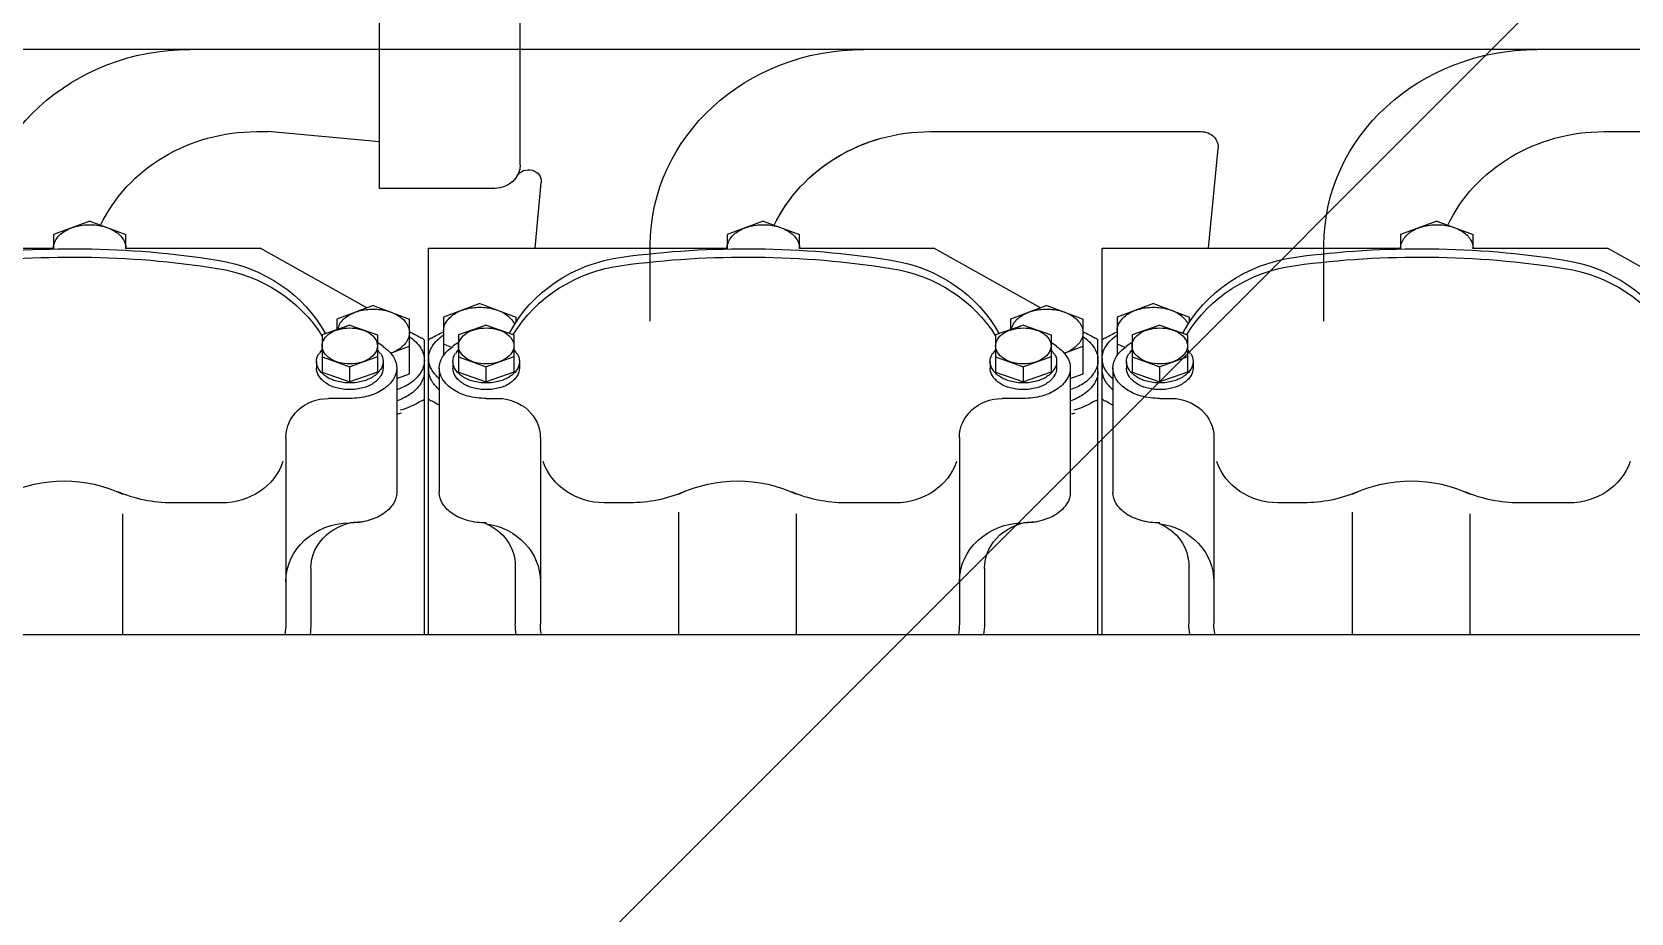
# Model space of a CAD drawing. Header units: millimetres. Extents: x -77 to 207, y -160 to 187.
# Drawn here: x -51.5757 to -51.2106, y 35.1302 to 35.3312 of the extents above; entities that cross this region are included whole.
import ezdxf
from ezdxf.xclip import XClip

# ---------------------------------------------------------------- set-up
doc = ezdxf.new("R2010")
doc.units = ezdxf.units.MM
doc.header["$LTSCALE"] = 0.1
doc.layers.add('C01 Foil blanco', color=30, linetype='Continuous')
doc.layers.add('X REF - ANELO INST bind$0$X REF - ANELO$0$E-GENERAL', color=8, linetype='Continuous')

# ---------------------------------------------------------------- blocks, each defined once
blk = doc.blocks.new('X REF - ANELO INST bind$0$X REF - ANELO$0$AUDIT_I_120515110311-0')
at = {"color": 0}
for points in [[(1.519, 0.42357, -0.010038), (1.519, 0.42374, -0.133256), (1.51959, 0.42592, -0.106756), (1.52149, 0.42799, -0.082828), (1.52413, 0.42927, -0.071352), (1.5275, 0.42975, -0.071352), (1.53087, 0.42927, -0.082828), (1.53351, 0.42799, -0.106756), (1.53541, 0.42592, -0.133256), (1.536, 0.42374, -0.133256)], [(1.677, 0.42357, -0.010038), (1.677, 0.42374, -0.133256), (1.67759, 0.42592, -0.106756), (1.67949, 0.42799, -0.082828), (1.68213, 0.42927, -0.071352), (1.6855, 0.42975, -0.071352), (1.68887, 0.42927, -0.082828), (1.69151, 0.42799, -0.106756), (1.69341, 0.42592, -0.133256), (1.694, 0.42374, -0.133256)], [(1.677, 0.42357, -0.010038), (1.677, 0.42374, -0.133256), (1.67759, 0.42592, -0.106756), (1.67949, 0.42799, -0.082828), (1.68213, 0.42927, -0.071352), (1.6855, 0.42975, -0.071352), (1.68887, 0.42927, -0.082828), (1.69151, 0.42799, -0.106756), (1.69341, 0.42592, -0.133256), (1.694, 0.42374, -0.133256)], [(1.835, 0.42357, -0.010038), (1.835, 0.42374, -0.133256), (1.83559, 0.42592, -0.106756), (1.83749, 0.42799, -0.082828), (1.84013, 0.42927, -0.071352), (1.8435, 0.42975, -0.071352), (1.84687, 0.42927, -0.082828), (1.84951, 0.42799, -0.106756), (1.85141, 0.42592, -0.133256), (1.852, 0.42374, -0.133256)], [(1.536, 0.42374, -0.010038), (1.536, 0.42357, -0.106756)], [(1.694, 0.42374, -0.010038), (1.694, 0.42357, -0.106756)], [(1.694, 0.42374, -0.010038), (1.694, 0.42357, -0.106756)], [(1.852, 0.42374, -0.010038), (1.852, 0.42357, -0.106756)], [(1.58583, 0.40431, -0.033522), (1.58609, 0.40483, -0.106756), (1.58799, 0.4069, -0.082828), (1.59063, 0.40817, -0.071352), (1.594, 0.40866, -0.071352), (1.59737, 0.40817, -0.082828), (1.60001, 0.4069, -0.106756), (1.60191, 0.40483, -0.133256), (1.6025, 0.40265, -0.133256)], [(1.74383, 0.40431, -0.033522), (1.74409, 0.40483, -0.106756), (1.74599, 0.4069, -0.082828), (1.74863, 0.40817, -0.071352), (1.752, 0.40866, -0.071352), (1.75537, 0.40817, -0.082828), (1.75801, 0.4069, -0.106756), (1.75991, 0.40483, -0.133256), (1.7605, 0.40265, -0.133256)], [(1.74383, 0.40431, -0.033522), (1.74409, 0.40483, -0.106756), (1.74599, 0.4069, -0.082828), (1.74863, 0.40817, -0.071352), (1.752, 0.40866, -0.071352), (1.75537, 0.40817, -0.082828), (1.75801, 0.4069, -0.106756), (1.75991, 0.40483, -0.133256), (1.7605, 0.40265, -0.133256)], [(1.6135, 0.38754, -0.067154), (1.61051, 0.3891, -0.106756), (1.60784, 0.39202, -0.133256), (1.607, 0.3951, -0.133256), (1.60784, 0.39818, -0.106756), (1.61051, 0.4011, -0.002483), (1.61062, 0.40117, -0.071352)], [(1.7715, 0.38754, -0.067154), (1.76851, 0.3891, -0.106756), (1.76584, 0.39202, -0.133256), (1.765, 0.3951, -0.133256), (1.76584, 0.39818, -0.106756), (1.76851, 0.4011, -0.002483), (1.76862, 0.40117, -0.071352)], [(1.7715, 0.38754, -0.067154), (1.76851, 0.3891, -0.106756), (1.76584, 0.39202, -0.133256), (1.765, 0.3951, -0.133256), (1.76584, 0.39818, -0.106756), (1.76851, 0.4011, -0.002483), (1.76862, 0.40117, -0.071352)]]:
    blk.add_lwpolyline(points, format="xyb", dxfattribs=at)
blk = doc.blocks.new('X REF - ANELO INST bind$0$X REF - ANELO$0$grupo electrogeno')
at = {"layer": 'X REF - ANELO INST bind$0$X REF - ANELO$0$E-GENERAL'}
for p, q in [((-163.74237, 149.98312), (-163.29952, 149.98312)), ((-163.66324, 149.98312), (-163.66324, 149.9556)), ((-163.59443, 149.98312), (-163.59443, 149.91596)), ((-163.59443, 149.98312), (-163.59443, 149.91596)), ((-163.59345, 149.98312), (-163.59345, 149.89496)), ((-163.5363, 149.98312), (-163.5363, 149.95521)), ((-163.5363, 149.98312), (-163.5363, 149.95521)), ((-163.50946, 149.98312), (-163.50946, 149.9556)), ((-163.50946, 149.98312), (-163.50946, 149.9556)), ((-163.44065, 149.98312), (-163.44065, 149.91596)), ((-163.43967, 149.98312), (-163.43967, 149.89496)), ((-163.38252, 149.98312), (-163.38252, 149.95521)), ((-163.35568, 149.98312), (-163.35568, 149.9556)), ((-163.62606, 149.93817), (-163.62606, 149.98069)), ((-163.62606, 149.93817), (-163.62606, 149.98069)), ((-163.62035, 149.96806), (-163.62035, 149.98069)), ((-163.62035, 149.96806), (-163.62035, 149.98069)), ((-163.57367, 149.96748), (-163.57367, 149.98067)), ((-163.57367, 149.96748), (-163.57367, 149.98067)), ((-163.56795, 149.93817), (-163.56795, 149.98067)), ((-163.56795, 149.93817), (-163.56795, 149.98067)), ((-163.47228, 149.93817), (-163.47228, 149.98069)), ((-163.46657, 149.96806), (-163.46657, 149.98069)), ((-163.41989, 149.96748), (-163.41989, 149.98067)), ((-163.41417, 149.93817), (-163.41417, 149.98067)), ((-163.64066, 149.95307), (-163.65204, 149.95307)), ((-163.54751, 149.95305), (-163.55336, 149.95305)), ((-163.54751, 149.95305), (-163.55336, 149.95305)), ((-163.48688, 149.95307), (-163.49826, 149.95307)), ((-163.48688, 149.95307), (-163.49826, 149.95307)), ((-163.39372, 149.95305), (-163.39958, 149.95305)), ((-163.3331, 149.95307), (-163.34448, 149.95307)), ((-163.60075, 149.9223), (-163.60075, 149.95071)), ((-163.60075, 149.9223), (-163.60075, 149.95071)), ((-163.59102, 149.9223), (-163.59102, 149.95071)), ((-163.59102, 149.9223), (-163.59102, 149.95071)), ((-163.44697, 149.9223), (-163.44697, 149.95071)), ((-163.43724, 149.9223), (-163.43724, 149.95071)), ((-163.61146, 149.92925), (-163.61633, 149.92925)), ((-163.61146, 149.92925), (-163.61633, 149.92925)), ((-163.61146, 149.92925), (-163.61262, 149.92925)), ((-163.61146, 149.92925), (-163.61262, 149.92925)), ((-163.58032, 149.92925), (-163.57769, 149.92925)), ((-163.58032, 149.92925), (-163.57658, 149.92925)), ((-163.58032, 149.92925), (-163.57921, 149.92925)), ((-163.58032, 149.92925), (-163.57921, 149.92925)), ((-163.58032, 149.92925), (-163.57658, 149.92925)), ((-163.58032, 149.92925), (-163.57769, 149.92925)), ((-163.45768, 149.92925), (-163.46255, 149.92925)), ((-163.45768, 149.92925), (-163.45883, 149.92925)), ((-163.42653, 149.92925), (-163.42542, 149.92925)), ((-163.42653, 149.92925), (-163.4228, 149.92925)), ((-163.42653, 149.92925), (-163.42391, 149.92925)), ((-163.61779, 149.92325), (-163.61146, 149.92546)), ((-163.61779, 149.92325), (-163.61146, 149.92546)), ((-163.61779, 149.91473), (-163.61779, 149.92325)), ((-163.61779, 149.91473), (-163.61779, 149.92325)), ((-163.61779, 149.92053), (-163.61779, 149.92306)), ((-163.61779, 149.92053), (-163.61779, 149.92306)), ((-163.61146, 149.92546), (-163.61146, 149.92199)), ((-163.60513, 149.92325), (-163.61146, 149.92546)), ((-163.60513, 149.92325), (-163.61146, 149.92546)), ((-163.61146, 149.92546), (-163.61146, 149.92199)), ((-163.60513, 149.91473), (-163.60513, 149.92325)), ((-163.60513, 149.91473), (-163.60513, 149.92325)), ((-163.60075, 149.92472), (-163.59783, 149.92363)), ((-163.60075, 149.92472), (-163.59783, 149.92363)), ((-163.59783, 149.92363), (-163.59783, 149.91112)), ((-163.59783, 149.92363), (-163.59783, 149.91112)), ((-163.59443, 149.92306), (-163.59443, 149.92053)), ((-163.59443, 149.92306), (-163.59443, 149.92053)), ((-163.59345, 149.92011), (-163.59345, 149.92263)), ((-163.59345, 149.92011), (-163.59345, 149.92263)), ((-163.58664, 149.92325), (-163.58032, 149.92546)), ((-163.58664, 149.92325), (-163.58032, 149.92546)), ((-163.58664, 149.91473), (-163.58664, 149.92325)), ((-163.58664, 149.91473), (-163.58664, 149.92325)), ((-163.58032, 149.92546), (-163.58032, 149.92199)), ((-163.57399, 149.92325), (-163.58032, 149.92546)), ((-163.57399, 149.92325), (-163.58032, 149.92546)), ((-163.58032, 149.92546), (-163.58032, 149.92199)), ((-163.57399, 149.91473), (-163.57399, 149.92325)), ((-163.57399, 149.91473), (-163.57399, 149.92325)), ((-163.5735, 149.92321), (-163.5735, 149.92293)), ((-163.5735, 149.92321), (-163.5735, 149.92293)), ((-163.46401, 149.92325), (-163.45768, 149.92546)), ((-163.46401, 149.91473), (-163.46401, 149.92325)), ((-163.46401, 149.92053), (-163.46401, 149.92306)), ((-163.45768, 149.92546), (-163.45768, 149.92199)), ((-163.45135, 149.92325), (-163.45768, 149.92546)), ((-163.45135, 149.91473), (-163.45135, 149.92325)), ((-163.44697, 149.92472), (-163.44405, 149.92363)), ((-163.44405, 149.92363), (-163.44405, 149.91112)), ((-163.44065, 149.92306), (-163.44065, 149.92053)), ((-163.43967, 149.92011), (-163.43967, 149.92263)), ((-163.43286, 149.92325), (-163.42653, 149.92546)), ((-163.43286, 149.91473), (-163.43286, 149.92325)), ((-163.42021, 149.92325), (-163.42653, 149.92546)), ((-163.42653, 149.92546), (-163.42653, 149.92199)), ((-163.42021, 149.91473), (-163.42021, 149.92325)), ((-163.41972, 149.92321), (-163.41972, 149.92293)), ((-163.61905, 149.92078), (-163.61905, 149.9223)), ((-163.61905, 149.92078), (-163.61905, 149.9223)), ((-163.61779, 149.91978), (-163.61146, 149.92199)), ((-163.61779, 149.91978), (-163.61146, 149.92199)), ((-163.60513, 149.91978), (-163.61146, 149.92199)), ((-163.60513, 149.91978), (-163.61146, 149.92199)), ((-163.60387, 149.92078), (-163.60387, 149.9223)), ((-163.60387, 149.92078), (-163.60387, 149.9223)), ((-163.60213, 149.91893), (-163.59783, 149.91732)), ((-163.60213, 149.91893), (-163.59783, 149.91732)), ((-163.59005, 149.9107), (-163.59005, 149.91944)), ((-163.59005, 149.9107), (-163.59005, 149.91944)), ((-163.58791, 149.92078), (-163.58791, 149.9223)), ((-163.58791, 149.92078), (-163.58791, 149.9223)), ((-163.58664, 149.91978), (-163.58032, 149.92199)), ((-163.58664, 149.91978), (-163.58032, 149.92199)), ((-163.57399, 149.91978), (-163.58032, 149.92199)), ((-163.57399, 149.91978), (-163.58032, 149.92199)), ((-163.57272, 149.92078), (-163.57272, 149.9223)), ((-163.57272, 149.92078), (-163.57272, 149.9223)), ((-163.46527, 149.92078), (-163.46527, 149.9223)), ((-163.46401, 149.91978), (-163.45768, 149.92199)), ((-163.45135, 149.91978), (-163.45768, 149.92199)), ((-163.45009, 149.92078), (-163.45009, 149.9223)), ((-163.44835, 149.91893), (-163.44405, 149.91732)), ((-163.43627, 149.9107), (-163.43627, 149.91944)), ((-163.43413, 149.92078), (-163.43413, 149.9223)), ((-163.43286, 149.91978), (-163.42653, 149.92199)), ((-163.42021, 149.91978), (-163.42653, 149.92199)), ((-163.41894, 149.92078), (-163.41894, 149.9223)), ((-163.58818, 149.91759), (-163.59005, 149.91689)), ((-163.58818, 149.91759), (-163.59005, 149.91689)), ((-163.4344, 149.91759), (-163.43627, 149.91689)), ((-163.61146, 149.91252), (-163.61779, 149.91473)), ((-163.61146, 149.91252), (-163.61779, 149.91473)), ((-163.61438, 149.91112), (-163.61438, 149.91354)), ((-163.61438, 149.91112), (-163.61438, 149.91354)), ((-163.61146, 149.91252), (-163.60513, 149.91473)), ((-163.61146, 149.91252), (-163.60513, 149.91473)), ((-163.58032, 149.91252), (-163.58664, 149.91473)), ((-163.58032, 149.91252), (-163.58664, 149.91473)), ((-163.58032, 149.91252), (-163.57399, 149.91473)), ((-163.58032, 149.91252), (-163.57399, 149.91473)), ((-163.5735, 149.9118), (-163.5735, 149.9107)), ((-163.5735, 149.9118), (-163.5735, 149.9107)), ((-163.54284, 149.91158), (-163.54284, 149.89425)), ((-163.54284, 149.91158), (-163.54284, 149.89425)), ((-163.45768, 149.91252), (-163.46401, 149.91473)), ((-163.4606, 149.91112), (-163.4606, 149.91354)), ((-163.45768, 149.91252), (-163.45135, 149.91473)), ((-163.42653, 149.91252), (-163.43286, 149.91473)), ((-163.42653, 149.91252), (-163.42021, 149.91473)), ((-163.41972, 149.9118), (-163.41972, 149.9107)), ((-163.38906, 149.91158), (-163.38906, 149.89425)), ((-163.60753, 149.90855), (-163.6319, 149.89496)), ((-163.60753, 149.90855), (-163.6319, 149.89496)), ((-163.60611, 149.90802), (-163.61438, 149.91112)), ((-163.60611, 149.90802), (-163.61438, 149.91112)), ((-163.60611, 149.90802), (-163.59783, 149.91112)), ((-163.60611, 149.90802), (-163.59783, 149.91112)), ((-163.58178, 149.9076), (-163.59005, 149.9107)), ((-163.58178, 149.9076), (-163.59005, 149.9107)), ((-163.58178, 149.9076), (-163.5735, 149.9107)), ((-163.58178, 149.9076), (-163.5735, 149.9107)), ((-163.45375, 149.90855), (-163.47812, 149.89496)), ((-163.45233, 149.90802), (-163.4606, 149.91112)), ((-163.45233, 149.90802), (-163.44405, 149.91112)), ((-163.42799, 149.9076), (-163.43627, 149.9107)), ((-163.42799, 149.9076), (-163.41972, 149.9107)), ((-163.29997, 149.90855), (-163.32434, 149.89496)), ((-163.73556, 149.89496), (-163.67911, 149.89496)), ((-163.67911, 149.89186), (-163.67911, 149.89512)), ((-163.66256, 149.89512), (-163.66256, 149.89186)), ((-163.66256, 149.89496), (-163.6319, 149.89496)), ((-163.59345, 149.89496), (-163.52532, 149.89496)), ((-163.59345, 149.89496), (-163.52532, 149.89496)), ((-163.56916, 149.89496), (-163.56773, 149.87996)), ((-163.56916, 149.89496), (-163.56773, 149.87996)), ((-163.52532, 149.89186), (-163.52532, 149.89512)), ((-163.52532, 149.89186), (-163.52532, 149.89512)), ((-163.50878, 149.89512), (-163.50878, 149.89186)), ((-163.50878, 149.89512), (-163.50878, 149.89186)), ((-163.50878, 149.89496), (-163.47812, 149.89496)), ((-163.50878, 149.89496), (-163.47812, 149.89496)), ((-163.43967, 149.89496), (-163.37154, 149.89496)), ((-163.41538, 149.89496), (-163.41321, 149.87224)), ((-163.37154, 149.89186), (-163.37154, 149.89512)), ((-163.355, 149.89512), (-163.355, 149.89186)), ((-163.355, 149.89496), (-163.32434, 149.89496)), ((-163.67083, 149.88876), (-163.67911, 149.89186)), ((-163.67083, 149.88876), (-163.66256, 149.89186)), ((-163.51705, 149.88876), (-163.52532, 149.89186)), ((-163.51705, 149.88876), (-163.52532, 149.89186)), ((-163.51705, 149.88876), (-163.50878, 149.89186)), ((-163.51705, 149.88876), (-163.50878, 149.89186)), ((-163.36327, 149.88876), (-163.37154, 149.89186)), ((-163.36327, 149.88876), (-163.355, 149.89186)), ((-163.60465, 149.8813), (-163.60465, 149.81702)), ((-163.57837, 149.8813), (-163.60465, 149.8813)), ((-163.57253, 149.87594), (-163.57253, 149.82237)), ((-163.6327, 149.86836), (-163.6302, 149.86836)), ((-163.60465, 149.8707), (-163.6302, 149.86836)), ((-163.47891, 149.86836), (-163.41709, 149.86836)), ((-163.32513, 149.86836), (-163.18224, 149.86836)), ((-163.32513, 149.86836), (-163.26497, 149.86836)), ((-163.08977, 149.84961), (-163.79687, 149.84961)), ((-163.0742, 149.84961), (-163.79687, 149.84961))]:
    blk.add_line(p, q, dxfattribs=at)
for centre, major_axis, ratio, start_param, end_param in [((-163.64066, 149.98069), (0.0146, 0), 0.91735, 0, 0.182521), ((-163.64066, 149.98069), (0.0146, 0), 0.91735, 0, 0.182521), ((-163.64066, 149.98069), (-0.02031, 0), 0.91735, 3.141593, 3.272422), ((-163.64066, 149.98069), (-0.02031, 0), 0.91735, 3.141593, 3.272422), ((-163.55335, 149.98067), (0.02031, 0), 0.91735, 3.009733, 3.141593), ((-163.55335, 149.98067), (0.02031, 0), 0.91735, 3.009733, 3.141593), ((-163.55335, 149.98067), (0.0146, 0), 0.91735, 2.957627, 3.141593), ((-163.55335, 149.98067), (0.0146, 0), 0.91735, 2.957627, 3.141593), ((-163.48688, 149.98069), (0.0146, 0), 0.91735, 0, 0.182521), ((-163.48688, 149.98069), (-0.02031, 0), 0.91735, 3.141593, 3.272422), ((-163.39957, 149.98067), (0.02031, 0), 0.91735, 3.009733, 3.141593), ((-163.39957, 149.98067), (0.0146, 0), 0.91735, 2.957627, 3.141593), ((-163.61146, 149.97105), (0.0146, 0), 0.91735, 3.141593, 4.712389), ((-163.61146, 149.97105), (0.0146, 0), 0.91735, 3.141593, 4.712389), ((-163.58255, 149.97105), (-0.0146, 0), 0.91735, 1.724737, 3.141593), ((-163.58255, 149.97105), (-0.0146, 0), 0.91735, 1.724737, 3.141593), ((-163.45768, 149.97105), (0.0146, 0), 0.91735, 3.141593, 4.712389), ((-163.42877, 149.97105), (-0.0146, 0), 0.91735, 1.724737, 3.141593), ((-163.60867, 149.96806), (-0.01168, 0), 0.91735, 0, 1.601705), ((-163.60867, 149.96806), (-0.01168, 0), 0.91735, 0, 1.601705), ((-163.58535, 149.96748), (0.01168, 0), 0.91735, -1.162116, 0), ((-163.58535, 149.96748), (0.01168, 0), 0.91735, -1.162116, 0), ((-163.45489, 149.96806), (0.01168, 0), 0.91735, 3.141593, 4.743298), ((-163.43157, 149.96748), (0.01168, 0), 0.91735, -1.162116, 0), ((-163.61146, 149.94381), (0.01509, 0), 0.91735, 1.285872, 1.570796), ((-163.61146, 149.94381), (0.01509, 0), 0.91735, 1.285872, 1.570796), ((-163.61038, 149.9472), (-0.01124, 0), 0.91735, 4.096909, 4.427465), ((-163.61038, 149.9472), (-0.01124, 0), 0.91735, 4.096909, 4.427465), ((-163.60872, 149.94935), (-0.00837, 0), 0.91735, 3.671495, 4.096909), ((-163.60872, 149.94935), (-0.00837, 0), 0.91735, 3.671495, 4.096909), ((-163.58305, 149.94935), (0.00837, 0), 0.91735, 2.186276, 2.61169), ((-163.58305, 149.94935), (0.00837, 0), 0.91735, 2.186276, 2.61169), ((-163.5814, 149.9472), (0.01124, 0), 0.91735, 1.85572, 2.186276), ((-163.5814, 149.9472), (0.01124, 0), 0.91735, 1.85572, 2.186276), ((-163.58032, 149.94381), (-0.01509, 0), 0.91735, -1.570796, -1.285872), ((-163.58032, 149.94381), (-0.01509, 0), 0.91735, -1.570796, -1.285872), ((-163.45768, 149.94381), (0.01509, 0), 0.91735, 1.285872, 1.570796), ((-163.4566, 149.9472), (-0.01124, 0), 0.91735, 4.096909, 4.427465), ((-163.45494, 149.94935), (-0.00837, 0), 0.91735, 3.671495, 4.096909), ((-163.42927, 149.94935), (0.00837, 0), 0.91735, 2.186276, 2.61169), ((-163.42762, 149.9472), (0.01124, 0), 0.91735, 1.85572, 2.186276), ((-163.42653, 149.94381), (-0.01509, 0), 0.91735, -1.570796, -1.285872), ((-163.65203, 149.92628), (0.0292, 0), 0.91735, 1.571108, 2.006353), ((-163.64066, 149.93968), (-0.0146, 0), 0.91735, 3.44311, 4.712701), ((-163.64066, 149.93968), (-0.0146, 0), 0.91735, 3.44311, 4.712701), ((-163.60619, 149.95071), (0.00544, 0), 0.91735, 0, 0.529903), ((-163.60619, 149.95071), (0.00544, 0), 0.91735, 0, 0.529903), ((-163.58558, 149.95071), (-0.00544, 0), 0.91735, -0.529903, 0), ((-163.58558, 149.95071), (-0.00544, 0), 0.91735, -0.529903, 0), ((-163.55335, 149.93966), (0.0146, 0), 0.91735, 1.571108, 2.839182), ((-163.55335, 149.93966), (0.0146, 0), 0.91735, 1.571108, 2.839182), ((-163.5475, 149.92627), (-0.0292, 0), 0.91735, 4.277457, 4.712701), ((-163.5475, 149.92627), (-0.0292, 0), 0.91735, 4.277457, 4.712701), ((-163.49825, 149.92628), (0.0292, 0), 0.91735, 1.571108, 2.006353), ((-163.49825, 149.92628), (0.0292, 0), 0.91735, 1.571108, 2.006353), ((-163.48688, 149.93968), (-0.0146, 0), 0.91735, 3.44311, 4.712701), ((-163.45241, 149.95071), (0.00544, 0), 0.91735, 0, 0.529903), ((-163.4318, 149.95071), (-0.00544, 0), 0.91735, -0.529903, 0), ((-163.39957, 149.93966), (0.0146, 0), 0.91735, 1.571108, 2.839182), ((-163.39372, 149.92627), (-0.0292, 0), 0.91735, 4.277457, 4.712701), ((-163.34447, 149.92628), (0.0292, 0), 0.91735, 1.571108, 2.006353), ((-163.3331, 149.93968), (-0.0146, 0), 0.91735, 3.44311, 4.712701), ((-163.67667, 149.97485), (-0.0292, 0), 0.91735, 1.093551, 2.048665), ((-163.52289, 149.97485), (0.0292, 0), 0.91735, 4.235144, 5.190258), ((-163.52289, 149.97485), (0.0292, 0), 0.91735, 4.235144, 5.190258), ((-163.36911, 149.97485), (-0.0292, 0), 0.91735, 1.093551, 2.048665), ((-163.61633, 149.93817), (0.00973, 0), 0.91735, 3.141593, 4.712389), ((-163.61633, 149.93817), (0.00973, 0), 0.91735, 3.141593, 4.712389), ((-163.57769, 149.93817), (-0.00973, 0), 0.91735, 1.570796, 3.141593), ((-163.57769, 149.93817), (-0.00973, 0), 0.91735, 1.570796, 3.141593), ((-163.46255, 149.93817), (0.00973, 0), 0.91735, 3.141593, 4.712389), ((-163.42391, 149.93817), (-0.00973, 0), 0.91735, 1.570796, 3.141593), ((-163.60611, 149.9126), (0.01484, 0.01484), 1, 0.476347, 0.517816), ((-163.60611, 149.9126), (0.01484, 0.01484), 1, 0.476347, 0.517816), ((-163.60453, 149.91753), (-0.01634, 0), 0.91735, 4.096909, 4.427465), ((-163.60453, 149.91753), (-0.01634, 0), 0.91735, 4.096909, 4.427465), ((-163.60213, 149.92066), (0.00823, 0.00823), 1, 0.058417, 0.128708), ((-163.60213, 149.92066), (0.00823, 0.00823), 1, 0.058417, 0.128708), ((-163.58576, 149.92066), (-0.00823, 0.00823), 1, -0.128708, -0.058417), ((-163.58576, 149.92066), (-0.00823, 0.00823), 1, -0.128708, -0.058417), ((-163.58335, 149.91753), (-0.01634, 0), 0.91735, -1.082244, -0.955317), ((-163.58335, 149.91753), (-0.01634, 0), 0.91735, -1.082244, -0.955317), ((-163.45233, 149.9126), (0.01484, 0.01484), 1, 0.476347, 0.517816), ((-163.45075, 149.91753), (0.01634, 0), 0.91735, 0.955317, 1.285872), ((-163.44834, 149.92066), (0.00823, 0.00823), 1, 0.058417, 0.128708), ((-163.43198, 149.92066), (0.00823, 0.00823), 1, 1.442088, 1.512379), ((-163.42957, 149.91753), (0.01634, 0), 0.91735, 2.059348, 2.186276), ((-163.61223, 149.91982), (0.00797, 0), 0.91735, 1.85572, 2.186276), ((-163.61223, 149.91982), (0.00797, 0), 0.91735, 1.85572, 2.186276), ((-163.61146, 149.91741), (-0.0107, 0), 0.91735, -1.570796, -1.285872), ((-163.61146, 149.91741), (-0.0107, 0), 0.91735, -1.570796, -1.285872), ((-163.61146, 149.9154), (-0.01509, 0), 0.91735, 4.427465, 4.712389), ((-163.61146, 149.9154), (-0.01509, 0), 0.91735, 4.427465, 4.712389), ((-163.61146, 149.91741), (0.0107, 0), 0.91735, 1.285872, 1.570796), ((-163.61146, 149.91741), (0.0107, 0), 0.91735, 1.285872, 1.570796), ((-163.61069, 149.91982), (0.00797, 0), 0.91735, 0.955317, 1.285872), ((-163.61069, 149.91982), (0.00797, 0), 0.91735, 0.955317, 1.285872), ((-163.61038, 149.9188), (-0.01124, 0), 0.91735, 4.096909, 4.427465), ((-163.61038, 149.9188), (-0.01124, 0), 0.91735, 4.096909, 4.427465), ((-163.60872, 149.92094), (-0.00837, 0), 0.91735, 3.671495, 4.096909), ((-163.60872, 149.92094), (-0.00837, 0), 0.91735, 3.671495, 4.096909), ((-163.60493, 149.91923), (0.01226, 0), 0.91735, 0.955317, 1.223531), ((-163.60493, 149.91923), (0.01226, 0), 0.91735, 0.955317, 1.223531), ((-163.60493, 149.91923), (0.01226, 0), 0.91735, 0.955317, 1.223531), ((-163.60493, 149.91923), (0.01226, 0), 0.91735, 0.955317, 1.223531), ((-163.60493, 149.91923), (0.01226, 0), 0.91735, 0.955317, 1.223531), ((-163.60493, 149.91923), (0.01226, 0), 0.91735, 0.955317, 1.223531), ((-163.60312, 149.92157), (0.00913, 0), 0.91735, 0.529903, 0.955317), ((-163.60312, 149.92157), (0.00913, 0), 0.91735, 0.529903, 0.955317), ((-163.60312, 149.92157), (0.00913, 0), 0.91735, 0.529903, 0.955317), ((-163.60312, 149.92157), (0.00913, 0), 0.91735, 0.529903, 0.955317), ((-163.60312, 149.92157), (0.00913, 0), 0.91735, 0.529903, 0.955317), ((-163.60312, 149.92157), (0.00913, 0), 0.91735, 0.529903, 0.955317), ((-163.58476, 149.92115), (-0.00913, 0), 0.91735, -0.815492, -0.529903), ((-163.58476, 149.92115), (-0.00913, 0), 0.91735, -0.815492, -0.529903), ((-163.58305, 149.92094), (0.00837, 0), 0.91735, 2.186276, 2.61169), ((-163.58305, 149.92094), (0.00837, 0), 0.91735, 2.186276, 2.61169), ((-163.5814, 149.9188), (0.01124, 0), 0.91735, 1.85572, 2.186276), ((-163.5814, 149.9188), (0.01124, 0), 0.91735, 1.85572, 2.186276), ((-163.58108, 149.91982), (0.00797, 0), 0.91735, 1.85572, 2.186276), ((-163.58108, 149.91982), (0.00797, 0), 0.91735, 1.85572, 2.186276), ((-163.58032, 149.9154), (0.01509, 0), 0.91735, 1.570796, 1.85572), ((-163.58032, 149.9154), (0.01509, 0), 0.91735, 1.570796, 1.85572), ((-163.58032, 149.91741), (-0.0107, 0), 0.91735, -1.570796, -1.285872), ((-163.58032, 149.91741), (-0.0107, 0), 0.91735, -1.570796, -1.285872), ((-163.58032, 149.91741), (0.0107, 0), 0.91735, 1.285872, 1.570796), ((-163.58032, 149.91741), (0.0107, 0), 0.91735, 1.285872, 1.570796), ((-163.57955, 149.91982), (0.00797, 0), 0.91735, 0.955317, 1.285872), ((-163.57955, 149.91982), (0.00797, 0), 0.91735, 0.955317, 1.285872), ((-163.45845, 149.91982), (0.00797, 0), 0.91735, 1.85572, 2.186276), ((-163.45768, 149.91741), (-0.0107, 0), 0.91735, -1.570796, -1.285872), ((-163.45768, 149.9154), (-0.01509, 0), 0.91735, 4.427465, 4.712389), ((-163.45768, 149.91741), (-0.0107, 0), 0.91735, 4.427465, 4.712389), ((-163.45691, 149.91982), (0.00797, 0), 0.91735, 0.955317, 1.285872), ((-163.4566, 149.9188), (-0.01124, 0), 0.91735, 4.096909, 4.427465), ((-163.45494, 149.92094), (-0.00837, 0), 0.91735, 3.671495, 4.096909), ((-163.45115, 149.91923), (-0.01226, 0), 0.91735, 4.096909, 4.365124), ((-163.45115, 149.91923), (-0.01226, 0), 0.91735, 4.096909, 4.365124), ((-163.45115, 149.91923), (-0.01226, 0), 0.91735, 4.096909, 4.365124), ((-163.44934, 149.92157), (-0.00913, 0), 0.91735, 3.671495, 4.096909), ((-163.44934, 149.92157), (-0.00913, 0), 0.91735, 3.671495, 4.096909), ((-163.44934, 149.92157), (-0.00913, 0), 0.91735, 3.671495, 4.096909), ((-163.43098, 149.92115), (-0.00913, 0), 0.91735, -0.815492, -0.529903), ((-163.42927, 149.92094), (0.00837, 0), 0.91735, 2.186276, 2.61169), ((-163.42762, 149.9188), (0.01124, 0), 0.91735, 1.85572, 2.186276), ((-163.4273, 149.91982), (-0.00797, 0), 0.91735, -1.285872, -0.955317), ((-163.42653, 149.9154), (0.01509, 0), 0.91735, 1.570796, 1.85572), ((-163.42653, 149.91741), (0.0107, 0), 0.91735, 1.570796, 1.85572), ((-163.42653, 149.91741), (0.0107, 0), 0.91735, 1.285872, 1.570796), ((-163.42577, 149.91982), (-0.00797, 0), 0.91735, 4.096909, 4.427465), ((-163.6152, 149.9223), (0.00386, 0), 0.91735, 2.61169, 3.141593), ((-163.6152, 149.9223), (0.00386, 0), 0.91735, 2.61169, 3.141593), ((-163.6152, 149.92078), (0.00386, 0), 0.91735, 2.61169, 3.141593), ((-163.6152, 149.92078), (0.00386, 0), 0.91735, 2.61169, 3.141593), ((-163.6134, 149.92134), (-0.00594, 0), 0.91735, -0.955317, -0.529903), ((-163.6134, 149.92134), (-0.00594, 0), 0.91735, -0.955317, -0.529903), ((-163.6134, 149.91982), (0.00594, 0), 0.91735, 2.186276, 2.61169), ((-163.6134, 149.91982), (0.00594, 0), 0.91735, 2.186276, 2.61169), ((-163.61223, 149.91829), (0.00797, 0), 0.91735, 1.85572, 2.186276), ((-163.61223, 149.91829), (0.00797, 0), 0.91735, 1.85572, 2.186276), ((-163.61146, 149.91589), (-0.0107, 0), 0.91735, -1.570796, -1.285872), ((-163.61146, 149.91589), (-0.0107, 0), 0.91735, -1.570796, -1.285872), ((-163.61146, 149.91589), (0.0107, 0), 0.91735, 1.285872, 1.570796), ((-163.61146, 149.91589), (0.0107, 0), 0.91735, 1.285872, 1.570796), ((-163.61069, 149.91829), (0.00797, 0), 0.91735, 0.955317, 1.285872), ((-163.61069, 149.91829), (0.00797, 0), 0.91735, 0.955317, 1.285872), ((-163.60952, 149.92134), (-0.00594, 0), 0.91735, 3.671495, 4.096909), ((-163.60952, 149.92134), (-0.00594, 0), 0.91735, 3.671495, 4.096909), ((-163.60952, 149.91982), (-0.00594, 0), 0.91735, 3.671495, 4.096909), ((-163.60952, 149.91982), (-0.00594, 0), 0.91735, 3.671495, 4.096909), ((-163.60773, 149.9223), (-0.00386, 0), 0.91735, 3.141593, 3.671495), ((-163.60773, 149.9223), (-0.00386, 0), 0.91735, 3.141593, 3.671495), ((-163.60773, 149.92078), (0.00386, 0), 0.91735, 0, 0.529903), ((-163.60773, 149.92078), (0.00386, 0), 0.91735, 0, 0.529903), ((-163.60619, 149.9223), (-0.00544, 0), 0.91735, 3.141593, 3.671495), ((-163.60619, 149.9223), (-0.00544, 0), 0.91735, 3.141593, 3.671495), ((-163.60036, 149.92306), (-0.00593, 0), 0.91735, 3.141593, 3.671495), ((-163.60036, 149.92306), (-0.00593, 0), 0.91735, 3.141593, 3.671495), ((-163.60036, 149.92306), (-0.00593, 0), 0.91735, 3.141593, 3.671495), ((-163.60036, 149.92306), (-0.00593, 0), 0.91735, 3.141593, 3.671495), ((-163.60036, 149.92306), (-0.00593, 0), 0.91735, 3.141593, 3.671495), ((-163.60036, 149.92306), (-0.00593, 0), 0.91735, 3.141593, 3.671495), ((-163.58752, 149.92263), (0.00593, 0), 0.91735, 2.61169, 3.141593), ((-163.58752, 149.92263), (0.00593, 0), 0.91735, 2.61169, 3.141593), ((-163.58752, 149.92011), (0.00593, 0), 0.91735, 2.61169, 3.141593), ((-163.58752, 149.92011), (0.00593, 0), 0.91735, 2.61169, 3.141593), ((-163.58476, 149.91863), (-0.00913, 0), 0.91735, -0.815492, -0.529903), ((-163.58476, 149.91863), (-0.00913, 0), 0.91735, -0.815492, -0.529903), ((-163.58558, 149.9223), (0.00544, 0), 0.91735, 2.61169, 3.141593), ((-163.58558, 149.9223), (0.00544, 0), 0.91735, 2.61169, 3.141593), ((-163.58405, 149.9223), (0.00386, 0), 0.91735, 2.61169, 3.141593), ((-163.58405, 149.9223), (0.00386, 0), 0.91735, 2.61169, 3.141593), ((-163.58405, 149.92078), (0.00386, 0), 0.91735, 2.61169, 3.141593), ((-163.58405, 149.92078), (0.00386, 0), 0.91735, 2.61169, 3.141593), ((-163.58226, 149.92134), (-0.00594, 0), 0.91735, -0.955317, -0.529903), ((-163.58226, 149.92134), (-0.00594, 0), 0.91735, -0.955317, -0.529903), ((-163.58226, 149.91982), (0.00594, 0), 0.91735, 2.186276, 2.61169), ((-163.58226, 149.91982), (0.00594, 0), 0.91735, 2.186276, 2.61169), ((-163.58108, 149.91829), (0.00797, 0), 0.91735, 1.85572, 2.186276), ((-163.58108, 149.91829), (0.00797, 0), 0.91735, 1.85572, 2.186276), ((-163.58032, 149.91589), (-0.0107, 0), 0.91735, -1.570796, -1.285872), ((-163.58032, 149.91589), (-0.0107, 0), 0.91735, -1.570796, -1.285872), ((-163.58032, 149.91589), (0.0107, 0), 0.91735, 1.285872, 1.570796), ((-163.58032, 149.91589), (0.0107, 0), 0.91735, 1.285872, 1.570796), ((-163.57955, 149.91829), (0.00797, 0), 0.91735, 0.955317, 1.285872), ((-163.57955, 149.91829), (0.00797, 0), 0.91735, 0.955317, 1.285872), ((-163.57837, 149.92134), (-0.00594, 0), 0.91735, 3.671495, 4.096909), ((-163.57837, 149.92134), (-0.00594, 0), 0.91735, 3.671495, 4.096909), ((-163.57837, 149.91982), (-0.00594, 0), 0.91735, 3.671495, 4.096909), ((-163.57837, 149.91982), (-0.00594, 0), 0.91735, 3.671495, 4.096909), ((-163.57658, 149.9223), (-0.00386, 0), 0.91735, 3.141593, 3.671495), ((-163.57658, 149.9223), (-0.00386, 0), 0.91735, 3.141593, 3.671495), ((-163.57658, 149.92078), (0.00386, 0), 0.91735, 0, 0.529903), ((-163.57658, 149.92078), (0.00386, 0), 0.91735, 0, 0.529903), ((-163.46141, 149.9223), (0.00386, 0), 0.91735, 2.61169, 3.141593), ((-163.46141, 149.92078), (0.00386, 0), 0.91735, 2.61169, 3.141593), ((-163.45962, 149.92134), (-0.00594, 0), 0.91735, -0.955317, -0.529903), ((-163.45962, 149.91982), (0.00594, 0), 0.91735, 2.186276, 2.61169), ((-163.45845, 149.91829), (0.00797, 0), 0.91735, 1.85572, 2.186276), ((-163.45768, 149.91589), (-0.0107, 0), 0.91735, -1.570796, -1.285872), ((-163.45768, 149.91589), (-0.0107, 0), 0.91735, 4.427465, 4.712389), ((-163.45691, 149.91829), (0.00797, 0), 0.91735, 0.955317, 1.285872), ((-163.45574, 149.92134), (0.00594, 0), 0.91735, 0.529903, 0.955317), ((-163.45574, 149.91982), (0.00594, 0), 0.91735, 0.529903, 0.955317), ((-163.45395, 149.9223), (0.00386, 0), 0.91735, 0, 0.529903), ((-163.45395, 149.92078), (0.00386, 0), 0.91735, 0, 0.529903), ((-163.45241, 149.9223), (-0.00544, 0), 0.91735, 3.141593, 3.671495), ((-163.44658, 149.92306), (0.00593, 0), 0.91735, 0, 0.529903), ((-163.44658, 149.92306), (0.00593, 0), 0.91735, 0, 0.529903), ((-163.44658, 149.92306), (0.00593, 0), 0.91735, 0, 0.529903), ((-163.43374, 149.92263), (0.00593, 0), 0.91735, 2.61169, 3.141593), ((-163.43374, 149.92011), (0.00593, 0), 0.91735, 2.61169, 3.141593), ((-163.43098, 149.91863), (-0.00913, 0), 0.91735, -0.815492, -0.529903), ((-163.4318, 149.9223), (-0.00544, 0), 0.91735, -0.529903, 0), ((-163.43027, 149.9223), (-0.00386, 0), 0.91735, -0.529903, 0), ((-163.43027, 149.92078), (-0.00386, 0), 0.91735, -0.529903, 0), ((-163.42848, 149.92134), (-0.00594, 0), 0.91735, -0.955317, -0.529903), ((-163.42848, 149.91982), (-0.00594, 0), 0.91735, -0.955317, -0.529903), ((-163.4273, 149.91829), (-0.00797, 0), 0.91735, -1.285872, -0.955317), ((-163.42653, 149.91589), (0.0107, 0), 0.91735, 1.570796, 1.85572), ((-163.42653, 149.91589), (0.0107, 0), 0.91735, 1.285872, 1.570796), ((-163.42577, 149.91829), (-0.00797, 0), 0.91735, 4.096909, 4.427465), ((-163.42459, 149.92134), (0.00594, 0), 0.91735, 0.529903, 0.955317), ((-163.42459, 149.91982), (-0.00594, 0), 0.91735, 3.671495, 4.096909), ((-163.4228, 149.9223), (-0.00386, 0), 0.91735, 3.141593, 3.671495), ((-163.4228, 149.92078), (-0.00386, 0), 0.91735, 3.141593, 3.671495), ((-163.6152, 149.92078), (-0.00386, 0), 0.91735, 0, 0.529903), ((-163.6152, 149.92078), (-0.00386, 0), 0.91735, 0, 0.529903), ((-163.6134, 149.92174), (0.00401, 0.00401), 1, 2.84929, 3.077178), ((-163.6134, 149.92174), (0.00401, 0.00401), 1, 2.84929, 3.077178), ((-163.61308, 149.91645), (-0.00495, 0), 0.91735, -0.955317, -0.529903), ((-163.61308, 149.91645), (-0.00495, 0), 0.91735, -0.955317, -0.529903), ((-163.6121, 149.91518), (0.00664, 0), 0.91735, 1.85572, 2.186276), ((-163.6121, 149.91518), (0.00664, 0), 0.91735, 1.85572, 2.186276), ((-163.61146, 149.91318), (0.00892, 0), 0.91735, 1.570796, 1.85572), ((-163.61146, 149.91318), (0.00892, 0), 0.91735, 1.570796, 1.85572), ((-163.61146, 149.91318), (-0.00892, 0), 0.91735, 4.427465, 4.712389), ((-163.61146, 149.91318), (-0.00892, 0), 0.91735, 4.427465, 4.712389), ((-163.61082, 149.91518), (-0.00664, 0), 0.91735, 4.096909, 4.427465), ((-163.61082, 149.91518), (-0.00664, 0), 0.91735, 4.096909, 4.427465), ((-163.60984, 149.91645), (0.00495, 0), 0.91735, 0.529903, 0.955317), ((-163.60984, 149.91645), (0.00495, 0), 0.91735, 0.529903, 0.955317), ((-163.60952, 149.92174), (-0.00401, 0.00401), 1, 3.206007, 3.433895), ((-163.60952, 149.92174), (-0.00401, 0.00401), 1, 3.206007, 3.433895), ((-163.60773, 149.92078), (0.00386, 0), 0.91735, -0.529903, 0), ((-163.60773, 149.92078), (0.00386, 0), 0.91735, -0.529903, 0), ((-163.60872, 149.92366), (0.00837, 0), 0.91735, -0.955317, -0.529903), ((-163.60872, 149.92366), (0.00837, 0), 0.91735, -0.955317, -0.529903), ((-163.60527, 149.91151), (-0.00868, 0), 0.91735, 4.096909, 4.341913), ((-163.60527, 149.91151), (-0.00868, 0), 0.91735, 4.096909, 4.341913), ((-163.60619, 149.9223), (0.00544, 0), 0.91735, -0.529903, 0), ((-163.60619, 149.9223), (0.00544, 0), 0.91735, -0.529903, 0), ((-163.58752, 149.92011), (0.00593, 0), 0.91735, 3.141593, 3.671495), ((-163.58752, 149.92011), (0.00593, 0), 0.91735, 3.141593, 3.671495), ((-163.58558, 149.9223), (-0.00544, 0), 0.91735, 0, 0.529903), ((-163.58558, 149.9223), (-0.00544, 0), 0.91735, 0, 0.529903), ((-163.58305, 149.92366), (-0.00837, 0), 0.91735, 0.529903, 0.955317), ((-163.58305, 149.92366), (-0.00837, 0), 0.91735, 0.529903, 0.955317), ((-163.58405, 149.92078), (-0.00386, 0), 0.91735, 0, 0.529903), ((-163.58405, 149.92078), (-0.00386, 0), 0.91735, 0, 0.529903), ((-163.58226, 149.92174), (-0.00401, 0.00401), 1, 1.278494, 1.506382), ((-163.58226, 149.92174), (-0.00401, 0.00401), 1, 1.278494, 1.506382), ((-163.58193, 149.91645), (-0.00495, 0), 0.91735, -0.955317, -0.529903), ((-163.58193, 149.91645), (-0.00495, 0), 0.91735, -0.955317, -0.529903), ((-163.58096, 149.91518), (0.00664, 0), 0.91735, 1.85572, 2.186276), ((-163.58096, 149.91518), (0.00664, 0), 0.91735, 1.85572, 2.186276), ((-163.58032, 149.91318), (-0.00892, 0), 0.91735, 4.712389, 4.997313), ((-163.58032, 149.91318), (-0.00892, 0), 0.91735, 4.712389, 4.997313), ((-163.58032, 149.91318), (-0.00892, 0), 0.91735, 4.427465, 4.712389), ((-163.58032, 149.91318), (-0.00892, 0), 0.91735, 4.427465, 4.712389), ((-163.57968, 149.91518), (-0.00664, 0), 0.91735, 4.096909, 4.427465), ((-163.57968, 149.91518), (-0.00664, 0), 0.91735, 4.096909, 4.427465), ((-163.5787, 149.91645), (0.00495, 0), 0.91735, 0.529903, 0.955317), ((-163.5787, 149.91645), (0.00495, 0), 0.91735, 0.529903, 0.955317), ((-163.57837, 149.92174), (0.00401, 0.00401), 1, 4.776803, 5.004691), ((-163.57837, 149.92174), (0.00401, 0.00401), 1, 4.776803, 5.004691), ((-163.57658, 149.92078), (0.00386, 0), 0.91735, -0.529903, 0), ((-163.57658, 149.92078), (0.00386, 0), 0.91735, -0.529903, 0), ((-163.46141, 149.92078), (-0.00386, 0), 0.91735, 0, 0.529903), ((-163.45962, 149.92174), (-0.00401, 0.00401), 1, 1.278494, 1.506382), ((-163.4593, 149.91645), (0.00495, 0), 0.91735, 2.186276, 2.61169), ((-163.45832, 149.91518), (0.00664, 0), 0.91735, 1.85572, 2.186276), ((-163.45768, 149.91318), (-0.00892, 0), 0.91735, 4.712389, 4.997313), ((-163.45768, 149.91318), (0.00892, 0), 0.91735, 1.285872, 1.570796), ((-163.45704, 149.91518), (-0.00664, 0), 0.91735, 4.096909, 4.427465), ((-163.45606, 149.91645), (-0.00495, 0), 0.91735, 3.671495, 4.096909), ((-163.45574, 149.92174), (-0.00401, 0.00401), 1, 3.206007, 3.433895), ((-163.45395, 149.92078), (-0.00386, 0), 0.91735, 2.61169, 3.141593), ((-163.45494, 149.92366), (0.00837, 0), 0.91735, -0.955317, -0.529903), ((-163.45149, 149.91151), (-0.00868, 0), 0.91735, 4.096909, 4.341913), ((-163.45241, 149.9223), (0.00544, 0), 0.91735, -0.529903, 0), ((-163.43374, 149.92011), (-0.00593, 0), 0.91735, 0, 0.529903), ((-163.4318, 149.9223), (-0.00544, 0), 0.91735, 0, 0.529903), ((-163.42927, 149.92366), (-0.00837, 0), 0.91735, 0.529903, 0.955317), ((-163.43027, 149.92078), (-0.00386, 0), 0.91735, 0, 0.529903), ((-163.42848, 149.92174), (0.00401, 0.00401), 1, 2.84929, 3.077178), ((-163.42815, 149.91645), (0.00495, 0), 0.91735, 2.186276, 2.61169), ((-163.42717, 149.91518), (0.00664, 0), 0.91735, 1.85572, 2.186276), ((-163.42653, 149.91318), (-0.00892, 0), 0.91735, 4.712389, 4.997313), ((-163.42653, 149.91318), (0.00892, 0), 0.91735, 1.285872, 1.570796), ((-163.42589, 149.91518), (0.00664, 0), 0.91735, 0.955317, 1.285872), ((-163.42492, 149.91645), (0.00495, 0), 0.91735, 0.529903, 0.955317), ((-163.42459, 149.92174), (0.00401, 0.00401), 1, 4.776803, 5.004691), ((-163.4228, 149.92078), (0.00386, 0), 0.91735, -0.529903, 0), ((-163.61457, 149.91725), (0.00321, 0), 0.91735, 2.61169, 3.141593), ((-163.61457, 149.91725), (0.00321, 0), 0.91735, 2.61169, 3.141593), ((-163.61457, 149.91725), (-0.00321, 0), 0.91735, 0, 0.529903), ((-163.61457, 149.91725), (-0.00321, 0), 0.91735, 0, 0.529903), ((-163.61308, 149.91805), (0.00495, 0), 0.91735, 3.671495, 4.096909), ((-163.61308, 149.91805), (0.00495, 0), 0.91735, 3.671495, 4.096909), ((-163.60984, 149.91805), (-0.00495, 0), 0.91735, 2.186276, 2.61169), ((-163.60984, 149.91805), (-0.00495, 0), 0.91735, 2.186276, 2.61169), ((-163.60835, 149.91725), (-0.00321, 0), 0.91735, 3.141593, 3.671495), ((-163.60835, 149.91725), (-0.00321, 0), 0.91735, 3.141593, 3.671495), ((-163.60835, 149.91725), (0.00321, 0), 0.91735, -0.529903, 0), ((-163.60835, 149.91725), (0.00321, 0), 0.91735, -0.529903, 0), ((-163.61038, 149.92581), (-0.0076, 0.0076), 1, 2.878136, 3.012884), ((-163.61038, 149.92581), (-0.0076, 0.0076), 1, 2.878136, 3.012884), ((-163.60399, 149.91317), (-0.00647, 0), 0.91735, 3.671495, 4.096909), ((-163.60399, 149.91317), (-0.00647, 0), 0.91735, 3.671495, 4.096909), ((-163.60204, 149.91422), (-0.0042, 0), 0.91735, 3.141593, 3.671495), ((-163.60204, 149.91422), (-0.0042, 0), 0.91735, 3.141593, 3.671495), ((-163.60453, 149.92773), (0.01634, 0), 0.91735, -1.148812, -0.955317), ((-163.60453, 149.92773), (0.01634, 0), 0.91735, -1.148812, -0.955317), ((-163.60213, 149.92461), (-0.00823, 0.00823), 1, 3.012884, 3.083175), ((-163.60213, 149.92461), (-0.00823, 0.00823), 1, 3.012884, 3.083175), ((-163.58576, 149.92461), (0.00823, 0.00823), 1, 3.20001, 3.270301), ((-163.58576, 149.92461), (0.00823, 0.00823), 1, 3.20001, 3.270301), ((-163.58335, 149.92773), (0.01634, 0), 0.91735, 4.096909, 4.290783), ((-163.58335, 149.92773), (0.01634, 0), 0.91735, 4.096909, 4.290783), ((-163.58476, 149.92159), (-0.00913, 0), 0.91735, 0.529903, 0.953394), ((-163.58476, 149.92159), (-0.00913, 0), 0.91735, 0.529903, 0.953394), ((-163.5814, 149.92581), (-0.0076, 0.0076), 1, 1.699505, 1.834253), ((-163.5814, 149.92581), (-0.0076, 0.0076), 1, 1.699505, 1.834253), ((-163.58343, 149.91725), (0.00321, 0), 0.91735, 2.61169, 3.141593), ((-163.58343, 149.91725), (0.00321, 0), 0.91735, 2.61169, 3.141593), ((-163.58343, 149.91725), (0.00321, 0), 0.91735, 3.141593, 3.671495), ((-163.58343, 149.91725), (0.00321, 0), 0.91735, 3.141593, 3.671495), ((-163.58193, 149.91805), (0.00495, 0), 0.91735, 3.671495, 4.096909), ((-163.58193, 149.91805), (0.00495, 0), 0.91735, 3.671495, 4.096909), ((-163.5787, 149.91805), (-0.00495, 0), 0.91735, 2.186276, 2.61169), ((-163.5787, 149.91805), (-0.00495, 0), 0.91735, 2.186276, 2.61169), ((-163.5772, 149.91725), (0.00321, 0), 0.91735, 0, 0.529903), ((-163.5772, 149.91725), (0.00321, 0), 0.91735, 0, 0.529903), ((-163.5772, 149.91725), (-0.00321, 0), 0.91735, 2.61169, 3.141593), ((-163.5772, 149.91725), (-0.00321, 0), 0.91735, 2.61169, 3.141593), ((-163.46079, 149.91725), (0.00321, 0), 0.91735, 2.61169, 3.141593), ((-163.46079, 149.91725), (0.00321, 0), 0.91735, 3.141593, 3.671495), ((-163.4593, 149.91805), (0.00495, 0), 0.91735, 3.671495, 4.096909), ((-163.45606, 149.91805), (-0.00495, 0), 0.91735, 2.186276, 2.61169), ((-163.45457, 149.91725), (-0.00321, 0), 0.91735, 3.141593, 3.671495), ((-163.45457, 149.91725), (-0.00321, 0), 0.91735, 2.61169, 3.141593), ((-163.4566, 149.92581), (-0.0076, 0.0076), 1, 2.878136, 3.012884), ((-163.45021, 149.91317), (0.00647, 0), 0.91735, 0.529903, 0.955317), ((-163.44826, 149.91422), (-0.0042, 0), 0.91735, 3.141593, 3.671495), ((-163.45075, 149.92773), (0.01634, 0), 0.91735, -1.148812, -0.955317), ((-163.44834, 149.92461), (-0.00823, 0.00823), 1, 3.012884, 3.083175), ((-163.43198, 149.92461), (0.00823, 0.00823), 1, 3.20001, 3.270301), ((-163.42957, 149.92773), (-0.01634, 0), 0.91735, 0.955317, 1.149191), ((-163.43098, 149.92159), (0.00913, 0), 0.91735, 3.671495, 4.094986), ((-163.42762, 149.92581), (0.0076, 0.0076), 1, 3.270301, 3.405049), ((-163.42965, 149.91725), (0.00321, 0), 0.91735, 2.61169, 3.141593), ((-163.42965, 149.91725), (0.00321, 0), 0.91735, 3.141593, 3.671495), ((-163.42815, 149.91805), (0.00495, 0), 0.91735, 3.671495, 4.096909), ((-163.42492, 149.91805), (-0.00495, 0), 0.91735, 2.186276, 2.61169), ((-163.42342, 149.91725), (-0.00321, 0), 0.91735, 3.141593, 3.671495), ((-163.42342, 149.91725), (-0.00321, 0), 0.91735, 2.61169, 3.141593), ((-163.64747, 149.93036), (-0.03407, 0), 0.91735, 1.741318, 2.628904), ((-163.64747, 149.93036), (-0.03407, 0), 0.91735, 1.741318, 2.628904), ((-163.64747, 149.92847), (0.03407, 0), 0.91735, -1.400274, -0.464833), ((-163.64747, 149.92847), (0.03407, 0), 0.91735, -1.400274, -0.464833), ((-163.6121, 149.91932), (0.00664, 0), 0.91735, 4.096909, 4.427465), ((-163.6121, 149.91932), (0.00664, 0), 0.91735, 4.096909, 4.427465), ((-163.61018, 149.91422), (0.00284, 0.00284), 1, 2.525437, 2.84929), ((-163.61018, 149.91422), (0.00284, 0.00284), 1, 2.525437, 2.84929), ((-163.61146, 149.92133), (-0.00892, 0), 0.91735, 1.285872, 1.570796), ((-163.61146, 149.92133), (-0.00892, 0), 0.91735, 1.285872, 1.570796), ((-163.60822, 149.91527), (0.00647, 0), 0.91735, 3.671495, 4.096909), ((-163.60822, 149.91527), (0.00647, 0), 0.91735, 3.671495, 4.096909), ((-163.61146, 149.92133), (0.00892, 0), 0.91735, 4.712389, 4.997313), ((-163.61146, 149.92133), (0.00892, 0), 0.91735, 4.712389, 4.997313), ((-163.61082, 149.91932), (-0.00664, 0), 0.91735, 1.85572, 2.186276), ((-163.61082, 149.91932), (-0.00664, 0), 0.91735, 1.85572, 2.186276), ((-163.60399, 149.91527), (0.00647, 0), 0.91735, -0.955317, -0.529903), ((-163.60399, 149.91527), (0.00647, 0), 0.91735, -0.955317, -0.529903), ((-163.60204, 149.91422), (0.0042, 0), 0.91735, -0.529903, 0), ((-163.60204, 149.91422), (0.0042, 0), 0.91735, -0.529903, 0), ((-163.58096, 149.91932), (-0.00664, 0), 0.91735, 0.955317, 1.285872), ((-163.58096, 149.91932), (-0.00664, 0), 0.91735, 0.955317, 1.285872), ((-163.58032, 149.92133), (0.00892, 0), 0.91735, 4.427465, 4.712389), ((-163.58032, 149.92133), (0.00892, 0), 0.91735, 4.427465, 4.712389), ((-163.58032, 149.92133), (0.00892, 0), 0.91735, 4.712389, 4.997313), ((-163.58032, 149.92133), (0.00892, 0), 0.91735, 4.712389, 4.997313), ((-163.57968, 149.91932), (-0.00664, 0), 0.91735, 1.85572, 2.186276), ((-163.57968, 149.91932), (-0.00664, 0), 0.91735, 1.85572, 2.186276), ((-163.5443, 149.9279), (-0.03407, 0), 0.91735, 0.447716, 1.424824), ((-163.5443, 149.9279), (-0.03407, 0), 0.91735, 0.447716, 1.424824), ((-163.5443, 149.92979), (-0.03407, 0), 0.91735, 0.504725, 1.424824), ((-163.5443, 149.92979), (-0.03407, 0), 0.91735, 0.504725, 1.424824), ((-163.49369, 149.93036), (-0.03407, 0), 0.91735, 1.741318, 2.628904), ((-163.49369, 149.92847), (0.03407, 0), 0.91735, -1.400274, -0.464833), ((-163.45832, 149.91932), (0.00664, 0), 0.91735, 4.096909, 4.427465), ((-163.4564, 149.91422), (-0.00284, 0.00284), 1, 0.954641, 1.278494), ((-163.45768, 149.92133), (0.00892, 0), 0.91735, 4.427465, 4.712389), ((-163.45444, 149.91527), (-0.00647, 0), 0.91735, 0.529903, 0.955317), ((-163.45768, 149.92133), (-0.00892, 0), 0.91735, 1.570796, 1.85572), ((-163.45704, 149.91932), (-0.00664, 0), 0.91735, 1.85572, 2.186276), ((-163.45021, 149.91527), (-0.00647, 0), 0.91735, 2.186276, 2.61169), ((-163.44826, 149.91422), (-0.0042, 0), 0.91735, 2.61169, 3.141593), ((-163.42717, 149.91932), (0.00664, 0), 0.91735, 4.096909, 4.427465), ((-163.42653, 149.92133), (0.00892, 0), 0.91735, 4.427465, 4.712389), ((-163.42653, 149.92133), (-0.00892, 0), 0.91735, 1.570796, 1.85572), ((-163.42589, 149.91932), (-0.00664, 0), 0.91735, 1.85572, 2.186276), ((-163.39052, 149.9279), (-0.03407, 0), 0.91735, 0.447716, 1.424824), ((-163.39052, 149.92979), (0.03407, 0), 0.91735, 3.646318, 4.566417), ((-163.33991, 149.93036), (-0.03407, 0), 0.91735, 1.741318, 2.628904), ((-163.33991, 149.92847), (0.03407, 0), 0.91735, -1.400274, -0.464833), ((-163.60694, 149.91693), (0.00868, 0), 0.91735, 4.096909, 4.427465), ((-163.60694, 149.91693), (0.00868, 0), 0.91735, 4.096909, 4.427465), ((-163.60611, 149.91955), (-0.01166, 0), 0.91735, 1.285872, 1.570796), ((-163.60611, 149.91955), (-0.01166, 0), 0.91735, 1.285872, 1.570796), ((-163.60611, 149.91955), (0.01166, 0), 0.91735, 4.712389, 4.997313), ((-163.60611, 149.91955), (0.01166, 0), 0.91735, 4.712389, 4.997313), ((-163.60527, 149.91693), (0.00868, 0), 0.91735, -1.285872, -0.955317), ((-163.60527, 149.91693), (0.00868, 0), 0.91735, -1.285872, -0.955317), ((-163.45316, 149.91693), (0.00868, 0), 0.91735, 4.096909, 4.427465), ((-163.45233, 149.91955), (-0.01166, 0), 0.91735, 1.285872, 1.570796), ((-163.45233, 149.91955), (0.01166, 0), 0.91735, 4.712389, 4.997313), ((-163.45149, 149.91693), (-0.00868, 0), 0.91735, 1.85572, 2.186276), ((-163.67473, 150.07555), (0.19466, 0), 0.91735, 4.566417, 4.882911), ((-163.67473, 150.07365), (0.19466, 0), 0.91735, 4.566417, 4.882911), ((-163.52094, 150.07555), (0.19466, 0), 0.91735, 4.566417, 4.882911), ((-163.52094, 150.07555), (0.19466, 0), 0.91735, 4.566417, 4.882911), ((-163.52094, 150.07365), (0.19466, 0), 0.91735, 4.566417, 4.882911), ((-163.52094, 150.07365), (0.19466, 0), 0.91735, 4.566417, 4.882911), ((-163.36716, 150.07555), (0.19466, 0), 0.91735, 4.566417, 4.882911), ((-163.36716, 150.07365), (0.19466, 0), 0.91735, 4.566417, 4.882911), ((-163.64796, 149.89425), (-0.04866, 0), 0.91735, 0, 1.570796), ((-163.49418, 149.89425), (-0.04866, 0), 0.91735, 0, 1.570796), ((-163.49418, 149.89425), (-0.04866, 0), 0.91735, 0, 1.570796), ((-163.3404, 149.89425), (0.04866, 0), 0.91735, 3.141593, 4.712389), ((-163.6327, 149.90407), (0.03893, 0), 0.91735, 3.555708, 4.712389), ((-163.47891, 149.90407), (0.03893, 0), 0.91735, 3.551702, 4.712389), ((-163.47891, 149.90407), (0.03893, 0), 0.91735, 3.555708, 4.712389), ((-163.32513, 149.90407), (0.03893, 0), 0.91735, 3.551702, 4.712389), ((-163.57837, 149.87594), (-0.00584, 0), 0.91735, 3.141593, 4.712389), ((-163.57064, 149.87973), (0.00292, 0), 0.91735, 3.63183, 6.370452), ((-163.41709, 149.87193), (0.00389, 0), 0.91735, 4.712389, 6.370452)]:
    blk.add_ellipse(centre, major_axis=major_axis, ratio=ratio, start_param=start_param, end_param=end_param, dxfattribs=at)
at = {"layer": 'X REF - ANELO INST bind$0$X REF - ANELO$0$E-GENERAL', "xscale": 0.9732999999998808, "yscale": 0.8928571428571102, "rotation": 180}
blk.add_blockref('X REF - ANELO INST bind$0$X REF - ANELO$0$AUDIT_I_120515110311-0', (-161.87655, 150.2733), dxfattribs=at)
blk = doc.blocks.new('X REF - ANELO INST bind$0$X REF - ANELO$0$A$C1F186A80')
at = {"xscale": -1, "rotation": 180}
blk.add_blockref('X REF - ANELO INST bind$0$X REF - ANELO$0$grupo electrogeno', (165.30672, 151.35615), dxfattribs=at)
blk = doc.blocks.new('X REF - ANELO INST bind$0$X REF - ANELO')
blk.add_blockref('X REF - ANELO INST bind$0$X REF - ANELO$0$A$C1F186A80', (-53.1984, 33.82066))
blk = doc.blocks.new('X REF - ANELO INST bind')
ref = blk.add_blockref('X REF - ANELO INST bind$0$X REF - ANELO', (0, 0))
XClip(ref).set_block_clipping_path([(-76.9680737415, -24.7711317477), (92.9860355418, 61.1669630168)])

msp = doc.modelspace()

# ---------------------------------------------------------------- hatches: boundary and pattern name
at = {"layer": 'C01 Foil blanco'}
h = msp.add_hatch(dxfattribs=at)
h.set_pattern_fill('ANSI31', color=256, scale=0.08, style=0)
h.paths.add_polyline_path([(-44.75879, 37.43658), (-44.75879, 41.58806), (-53.19843, 41.58801), (-53.19843, 33.67851), (-49.10586, 33.67851), (-49.10467, 37.43657)])
h = msp.add_hatch(dxfattribs=at)
h.set_pattern_fill('ANSI31', color=256, scale=0.08, style=0)
edge = h.paths.add_edge_path()
edge.add_line((-49.02141, 4.58487), (-49.02141, 14.56085))
edge.add_line((-49.02141, 14.56085), (-53.1984, 14.56085))
edge.add_line((-53.1984, 14.56085), (-53.1984, 16.71429))
edge.add_line((-53.1984, 16.71429), (-49.02145, 16.71429))
edge.add_line((-49.02145, 16.71429), (-49.02145, 37.38051))
edge.add_line((-49.02145, 37.38051), (-26.4226, 37.38051))
edge.add_line((-26.4226, 37.38051), (-26.4226, 33.42657))
edge.add_line((-26.4226, 33.42657), (-29.12064, 33.42657))
edge.add_line((-29.12064, 33.42657), (-29.12064, 29.24522))
edge.add_line((-29.12064, 29.24522), (-42.67707, 29.24523))
edge.add_line((-42.67707, 29.24523), (-42.67641, 4.58487))
edge.add_line((-42.67641, 4.58487), (-49.02141, 4.58502))

# ---------------------------------------------------------------- block references
msp.add_blockref('X REF - ANELO INST bind', (0, 0))

doc.saveas('drawing.dxf')
